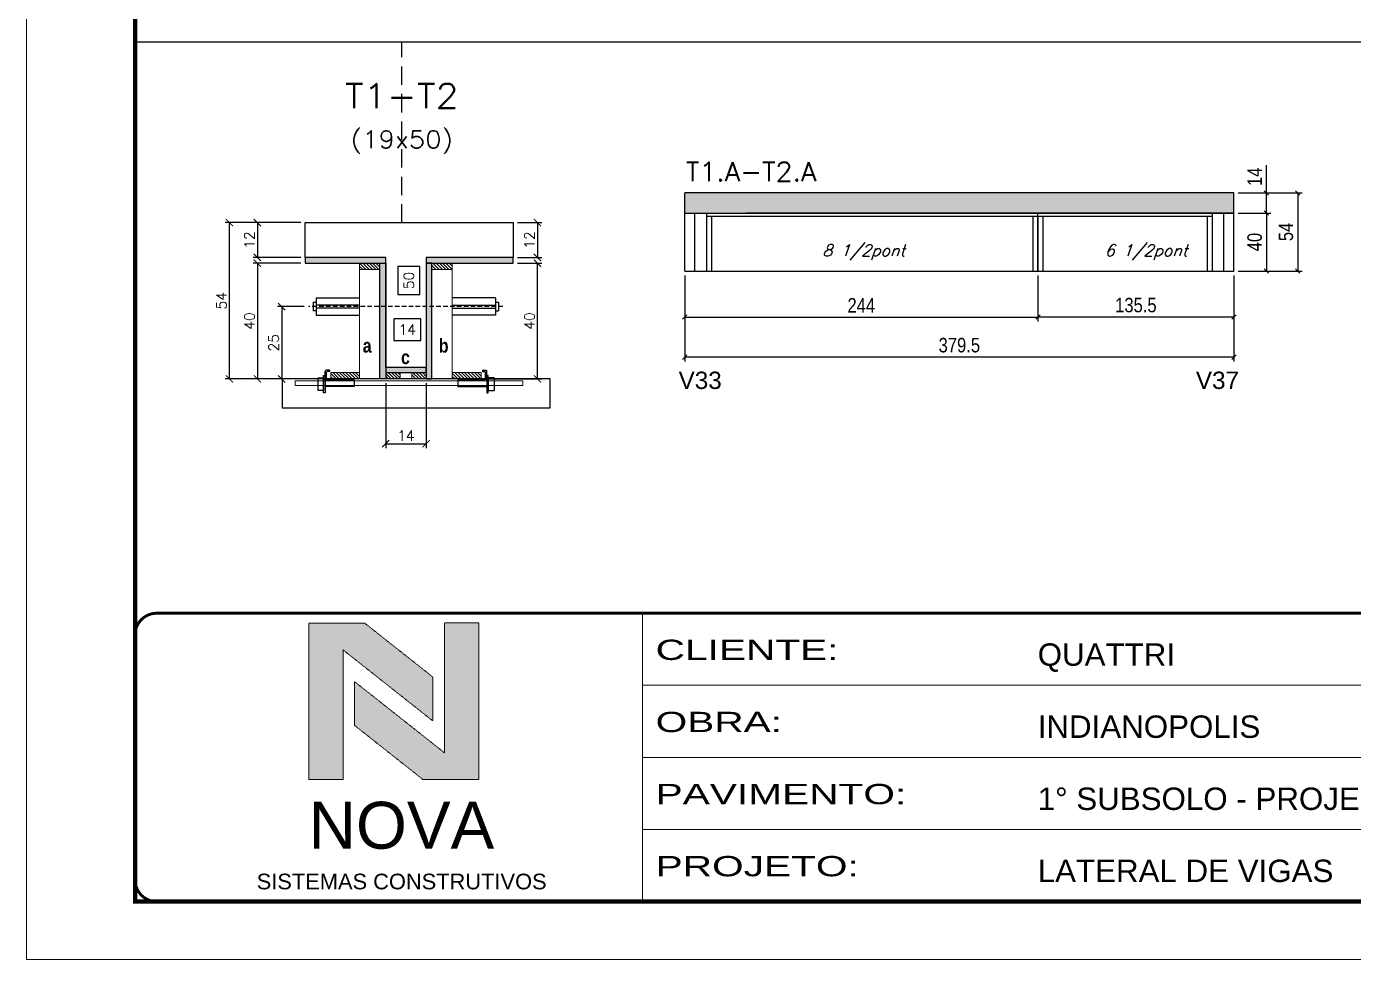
# Model space of a CAD drawing. Header units: millimetres. Extents: x 2921 to 9246, y 316 to 11751.
# Drawn here: x 7676 to 8593, y 4910 to 5555 of the extents above; entities that cross this region are included whole.
import ezdxf
from ezdxf.enums import TextEntityAlignment as Align

# ---------------------------------------------------------------- set-up
doc = ezdxf.new("R2010")
doc.units = ezdxf.units.MM
for name, pattern in [('CONTINUO', [0]), ('DASHED', [0.75, 0.5, -0.25]), ('HIDDEN', [9.525, 6.35, -3.175])]:
    doc.linetypes.add(name, pattern=pattern)
for name, color, linetype in [('1', 3, 'Continuous'), ('5', 5, 'Continuous'), ('8', 8, 'Continuous'), ('barrote', 251, 'Continuous'), ('COTA', 241, 'Continuous'), ('Cota Seção (2x)', 4, 'Continuous'), ('detalhes', 4, 'Continuous'), ('Hachura', 253, 'Continuous'), ('Painéis', 200, 'Continuous'), ('presilha', 1, 'Continuous'), ('SARR_2.2x7', 40, 'Continuous'), ('SARR_3.5x7', 81, 'Continuous'), ('TENSOR', 3, 'Continuous'), ('texto', 7, 'Continuous'), ('Texto de Titulo', 7, 'Continuous'), ('Texto Qtd Sarr', 242, 'Continuous')]:
    doc.layers.add(name, color=color, linetype=linetype)
for name, color, linetype, lineweight in [('CARIMBO-LEGENDA', 75, 'Continuous', 15), ('CONCRETO', 251, 'Continuous', 25), ('Folhas', 255, 'Continuous', 9), ('Madeira', 126, 'Continuous', 18), ('SARRAFO DE PRESSAO', 251, 'DASHED', 9), ('SCO-___-LAJ', 2, 'Continuous', 0), ('Texto Seção', 7, 'Continuous', 15)]:
    doc.layers.add(name, color=color, linetype=linetype, lineweight=lineweight)
doc.styles.add('arial', font='arial.ttf')
doc.styles.add('COTA TECNICA', font='techl___.ttf', dxfattribs={"height": 10})
doc.styles.add('COTA TECNICA-50', font='techl___.ttf', dxfattribs={"height": 10})
doc.styles.add('REGUA-120', font='ROMANS.shx', dxfattribs={"height": 15})
doc.styles.add('Romans', font='romans.shx')
doc.styles.get("Standard").update_dxf_attribs({"font": 'arial.ttf'})
doc.styles.add('TECNICA', font='techb___.ttf', dxfattribs={"height": 10})
doc.styles.add('Tecnologia', font='')
doc.styles.get('Tecnologia').set_extended_font_data('Forgotten Futurist')
doc.dimstyles.new('COTA PAINEL-50', dxfattribs={"dimtxt": 10, "dimasz": 3, "dimexe": 3, "dimexo": 3, "dimgap": 3, "dimtad": 1, "dimdec": 1, "dimzin": 12, "dimdsep": 46, "dimtxsty": 'COTA TECNICA-50', "dimblk1": 'OBLIQUE', "dimblk2": 'OBLIQUE', "dimsah": 1, "dimcen": 0.9, "dimclrd": 4, "dimclre": 4, "dimclrt": 240, "dimadec": 1, "dimazin": 3, "dimtfac": 1, "dimtdec": 1, "dimtmove": 0, "dimatfit": 3, "dimfxl": 1, "dimtolj": 1, "dimtzin": 12, "dimarcsym": 0})
doc.dimstyles.new('Cota Seção (2x)', dxfattribs={"dimtxt": 7, "dimasz": 5, "dimexe": 3, "dimexo": 3, "dimgap": 2, "dimtad": 3, "dimdec": 1, "dimlfac": 0.5, "dimzin": 12, "dimdsep": 46, "dimtxsty": 'Romans', "dimblk": 'ARCHTICK', "dimcen": 0, "dimclrd": 4, "dimclre": 4, "dimclrt": 1, "dimadec": 1, "dimazin": 3, "dimtfac": 1, "dimtdec": 1, "dimtmove": 0, "dimatfit": 3, "dimldrblk": 'OBLIQUE', "dimfxl": 1, "dimtolj": 1, "dimtzin": 12, "dimarcsym": 0})
doc.dimstyles.new('Cota Seção interna', dxfattribs={"dimtxt": 7, "dimasz": 6, "dimexe": 0.18, "dimexo": 2, "dimgap": -4, "dimtad": 3, "dimdec": 1, "dimlfac": 0.5, "dimzin": 12, "dimdsep": 46, "dimtxsty": 'Romans', "dimblk": 'ARCHTICK', "dimcen": 0.09, "dimse1": 1, "dimse2": 1, "dimsd1": 1, "dimsd2": 1, "dimclrd": 180, "dimclre": 5, "dimclrt": 1, "dimadec": 0, "dimazin": 3, "dimtfac": 1, "dimtdec": 1, "dimtofl": 0, "dimtmove": 0, "dimatfit": 3, "dimldrblk": 'ARCHTICK', "dimfxl": 1, "dimtolj": 1, "dimtzin": 0, "dimarcsym": 0})
doc.dimstyles.new('PAINEL', dxfattribs={"dimtxt": 10, "dimasz": 3, "dimexe": 3, "dimexo": 3, "dimgap": 3, "dimtad": 1, "dimdec": 1, "dimzin": 12, "dimdsep": 46, "dimtxsty": 'COTA TECNICA', "dimblk1": 'OBLIQUE', "dimblk2": 'OBLIQUE', "dimsah": 1, "dimcen": 0.9, "dimclrd": 4, "dimclre": 4, "dimclrt": 240, "dimadec": 1, "dimazin": 3, "dimtfac": 1, "dimtdec": 1, "dimtmove": 0, "dimatfit": 3, "dimfxl": 1, "dimtolj": 1, "dimtzin": 12, "dimarcsym": 0})
pattern_1 = [(315, (30870.9125, -2918.2971), (1.12253202, 1.12253202), [])]

# ---------------------------------------------------------------- blocks, each defined once
blk = doc.blocks.new('A$C64660E27')
at = {"layer": 'COTA', "true_color": 0x1a1a1a}
h = blk.add_hatch(color=250, dxfattribs=at)
h.dxf.hatch_style = 1
h.paths.add_polyline_path([(185.4, -11.6), (142.4, -11.6), (142.4, -131.6), (168.8, -131.6), (168.8, -32.2), (237.7, -86.7), (237.7, -53)])
at = {"layer": 'COTA'}
h = blk.add_hatch(color=20, dxfattribs=at)
h.dxf.hatch_style = 1
h.paths.add_polyline_path([(273, -11.4), (246.6, -11.4), (246.6, -111.1), (177.7, -56.6), (177.7, -90.2), (230, -131.6), (273, -131.6)])
for p, q in [((142.4, -131.6), (142.4, -11.6)), ((142.4, -11.6), (185.4, -11.6)), ((185.4, -11.6), (237.7, -53)), ((273, -11.4), (246.6, -11.4)), ((246.6, -111.1), (246.6, -11.4)), ((273, -11.4), (273, -131.6)), ((168.8, -32.2), (237.7, -86.7)), ((168.8, -131.6), (168.8, -32.2)), ((246.6, -111.1), (177.7, -56.6)), ((177.7, -90.2), (177.7, -56.6)), ((237.7, -86.7), (237.7, -53)), ((230, -131.6), (177.7, -90.2)), ((142.4, -131.6), (168.8, -131.6)), ((273, -131.6), (230, -131.6))]:
    blk.add_line(p, q)
at = {"layer": 'CARIMBO-LEGENDA', "color": 7, "linetype": 'Continuous', "ltscale": 100, "style": 'arial'}
blk.add_text('NOVA', height=36, dxfattribs=at).set_placement((142.4, -184.8))
at = {"layer": 'CARIMBO-LEGENDA', "color": 7, "linetype": 'Continuous', "style": 'arial'}
blk.add_text('SISTEMAS CONSTRUTIVOS', height=12, dxfattribs=at).set_placement((102.5, -216))
blk = doc.blocks.new('9999999999')
at = {"color": 30, "linetype": 'CONTINUO'}
for p, q in [((98564.56, 34230.21), (98564.56, 34429.45)), ((98564.56, 34379.64), (99583.98, 34379.64)), ((98564.56, 34329.83), (99487.98, 34329.83)), ((98564.56, 34280.02), (99487.98, 34280.02))]:
    blk.add_line(p, q, dxfattribs=at)
at = {"color": 30, "linetype": 'CONTINUO', "const_width": 2}
blk.add_lwpolyline([(99583.98, 34230.21), (99583.98, 34414.45, 0.414214), (99568.98, 34429.45), (98228.98, 34429.45, 0.414214), (98213.98, 34414.45), (98213.98, 34245.21, 0.414214), (98228.98, 34230.21), (99583.98, 34230.21)], format="xyb", dxfattribs=at)
at = {"layer": 'Folhas'}
blk.add_lwpolyline([(98138.98, 34190.21), (99623.98, 34190.21), (99623.98, 35240.21), (98138.98, 35240.21)], close=True, dxfattribs=at)
at = {"layer": 'Folhas', "color": 30, "const_width": 3}
blk.add_lwpolyline([(98213.98, 34230.21), (99583.98, 34230.21), (99583.98, 35200.21), (98213.98, 35200.21)], close=True, dxfattribs=at)
at = {"xscale": 0.9, "yscale": 0.9, "zscale": 0.9}
blk.add_blockref('A$C64660E27', (98205.77, 34433.07), dxfattribs=at)
at = {"color": 7, "linetype": 'Continuous', "ltscale": 5, "style": 'arial'}
for s, height, p in [('QUATTRI', 15.483, (98837.68, 34393.13)), ('INDIANOPOLIS', 15.4829, (98837.68, 34343.32)), ('1° SUBSOLO - PROJEÇÃO', 15.4829, (98837.68, 34293.51)), ('LATERAL DE VIGAS', 15.4829, (98837.68, 34243.7))]:
    blk.add_text(s, height=height, dxfattribs=at).set_placement(p)
at = {"layer": 'Folhas', "color": 7, "style": 'Tecnologia', "width": 1.5}
for s, p in [('CLIENTE:', (98573.65, 34397.17)), ('OBRA:', (98573.65, 34347.31)), ('PAVIMENTO:', (98573.65, 34297.5)), ('PROJETO:', (98573.65, 34247.69))]:
    blk.add_text(s, height=14, dxfattribs=at).set_placement(p)
blk = doc.blocks.new('titulo1')
at = {"layer": 'Defpoints', "color": 252, "linetype": 'HIDDEN', "ltscale": 2}
blk.add_line((0, 0), (0, 125), dxfattribs=at)
at = {"layer": 'Defpoints', "style": 'Romans', "oblique": 15}
blk.add_attdef('FOLHA', text='', height=10, dxfattribs=at).set_placement((0, 15.58), align=Align.MIDDLE_CENTER)
at = {"layer": 'Texto Qtd Sarr', "color": 3, "style": 'Romans', "oblique": 15}
for tag, height, p in [('TITULO', 17, (0, 71.45)), ('SEÇÃO', 12, (0, 41.55))]:
    blk.add_attdef(tag, text='', height=height, dxfattribs=at).set_placement(p, align=Align.MIDDLE_CENTER)
blk = doc.blocks.new('_ArchTick')
at = {"color": 0, "linetype": 'ByBlock', "const_width": 0.15}
blk.add_lwpolyline([(-0.5, -0.5), (0.5, 0.5)], dxfattribs=at)
blk = doc.blocks.new('*D156')
at = {"layer": 'COTA', "color": 4, "lineweight": -2, "transparency": 16777216}
for p, q in [((8015.29, 5419.35), (8032.16, 5419.35)), ((8029.16, 5419.35), (8029.16, 5395.35)), ((8015.29, 5395.35), (8032.16, 5395.35))]:
    blk.add_line(p, q, dxfattribs=at)
at = {"layer": 'Defpoints', "color": 0, "transparency": 16777216}
for p in [(8012.29, 5419.35), (8012.29, 5395.35), (8029.16, 5395.35)]:
    blk.add_point(p, dxfattribs=at)
at = {"layer": 'COTA', "color": 4, "lineweight": -2, "transparency": 16777216, "xscale": 5, "yscale": 5, "zscale": 5}
for p, rotation in [((8029.16, 5419.35), 90), ((8029.16, 5395.35), 270)]:
    blk.add_blockref('_ArchTick', p, dxfattribs=dict(at, rotation=rotation))
at = {"layer": 'COTA', "color": 1, "transparency": 16777216, "insert": (8023.66, 5407.35), "char_height": 7, "attachment_point": 5, "rotation": 90, "style": 'Romans'}
blk.add_mtext('\\A1;12', dxfattribs=at)
blk = doc.blocks.new('_Oblique')
at = {"layer": '1', "color": 0, "lineweight": -2}
blk.add_line((-0.5, -0.5), (0.5, 0.5), dxfattribs=at)
blk = doc.blocks.new('*D157')
at = {"layer": 'COTA', "color": 4, "lineweight": -2, "transparency": 16777216}
for p, q in [((7865.69, 5419.35), (7813.32, 5419.35)), ((7816.32, 5311.35), (7816.32, 5419.35)), ((7887.69, 5311.35), (7813.32, 5311.35))]:
    blk.add_line(p, q, dxfattribs=at)
at = {"layer": 'Defpoints', "color": 0, "transparency": 16777216}
for p in [(7816.32, 5419.35), (7868.69, 5419.35), (7890.69, 5311.35)]:
    blk.add_point(p, dxfattribs=at)
at = {"layer": 'COTA', "color": 4, "lineweight": -2, "transparency": 16777216, "xscale": 5, "yscale": 5, "zscale": 5}
for p, rotation in [((7816.32, 5419.35), 90), ((7816.32, 5311.35), 270)]:
    blk.add_blockref('_ArchTick', p, dxfattribs=dict(at, rotation=rotation))
at = {"layer": 'COTA', "color": 1, "transparency": 16777216, "insert": (7810.82, 5365.35), "char_height": 7, "attachment_point": 5, "rotation": 90, "style": 'Romans'}
blk.add_mtext('\\A1;54', dxfattribs=at)
blk = doc.blocks.new('*D158')
at = {"layer": 'COTA', "color": 4, "lineweight": -2, "transparency": 16777216}
for p, q in [((8015.29, 5391.35), (8032.16, 5391.35)), ((8029.16, 5311.35), (8029.16, 5391.35)), ((7988.89, 5311.35), (8032.16, 5311.35))]:
    blk.add_line(p, q, dxfattribs=at)
at = {"layer": 'Defpoints', "color": 0, "transparency": 16777216}
for p in [(8012.29, 5391.35), (8029.16, 5391.35), (7985.89, 5311.35)]:
    blk.add_point(p, dxfattribs=at)
at = {"layer": 'COTA', "color": 4, "lineweight": -2, "transparency": 16777216, "xscale": 5, "yscale": 5, "zscale": 5}
for p, rotation in [((8029.16, 5391.35), 90), ((8029.16, 5311.35), 270)]:
    blk.add_blockref('_ArchTick', p, dxfattribs=dict(at, rotation=rotation))
at = {"layer": 'COTA', "color": 1, "transparency": 16777216, "insert": (8023.66, 5351.35), "char_height": 7, "attachment_point": 5, "rotation": 90, "style": 'Romans'}
blk.add_mtext('\\A1;40', dxfattribs=at)
blk = doc.blocks.new('*D159')
at = {"layer": 'Cota Seção (2x)', "color": 180, "lineweight": -2, "transparency": 16777216}
for p, q in [((7947.79, 5389.01), (7932.79, 5389.01)), ((7932.79, 5389.01), (7932.79, 5369.68)), ((7947.79, 5369.68), (7947.79, 5389.01)), ((7932.79, 5369.68), (7947.79, 5369.68))]:
    blk.add_line(p, q, dxfattribs=at)
at = {"layer": 'Defpoints', "color": 0, "transparency": 16777216}
for p in [(7951.79, 5419.35), (7963.29, 5419.35), (7963.29, 5319.35)]:
    blk.add_point(p, dxfattribs=at)
at = {"layer": 'Cota Seção (2x)', "color": 1, "transparency": 16777216, "insert": (7940.29, 5379.35), "char_height": 7, "attachment_point": 5, "rotation": 90, "style": 'Romans'}
blk.add_mtext('\\A1;50', dxfattribs=at)
blk = doc.blocks.new('*D160')
at = {"layer": 'COTA', "color": 4, "lineweight": -2, "transparency": 16777216}
for p, q in [((7865.69, 5419.35), (7832.64, 5419.35)), ((7835.64, 5419.35), (7835.64, 5395.35)), ((7865.69, 5395.35), (7832.64, 5395.35))]:
    blk.add_line(p, q, dxfattribs=at)
at = {"layer": 'Defpoints', "color": 0, "transparency": 16777216}
for p in [(7868.69, 5419.35), (7835.64, 5395.35), (7868.69, 5395.35)]:
    blk.add_point(p, dxfattribs=at)
at = {"layer": 'COTA', "color": 4, "lineweight": -2, "transparency": 16777216, "xscale": 5, "yscale": 5, "zscale": 5}
for p, rotation in [((7835.64, 5419.35), 90), ((7835.64, 5395.35), 270)]:
    blk.add_blockref('_ArchTick', p, dxfattribs=dict(at, rotation=rotation))
at = {"layer": 'COTA', "color": 1, "transparency": 16777216, "insert": (7830.14, 5407.35), "char_height": 7, "attachment_point": 5, "rotation": 90, "style": 'Romans'}
blk.add_mtext('\\A1;12', dxfattribs=at)
blk = doc.blocks.new('*D161')
at = {"layer": 'COTA', "color": 4, "lineweight": -2, "transparency": 16777216}
for p, q in [((7865.69, 5391.35), (7832.64, 5391.35)), ((7835.64, 5391.35), (7835.64, 5311.35)), ((7887.69, 5311.35), (7832.64, 5311.35))]:
    blk.add_line(p, q, dxfattribs=at)
at = {"layer": 'Defpoints', "color": 0, "transparency": 16777216}
for p in [(7868.69, 5391.35), (7835.64, 5311.35), (7890.69, 5311.35)]:
    blk.add_point(p, dxfattribs=at)
at = {"layer": 'COTA', "color": 4, "lineweight": -2, "transparency": 16777216, "xscale": 5, "yscale": 5, "zscale": 5}
for p, rotation in [((7835.64, 5391.35), 90), ((7835.64, 5311.35), 270)]:
    blk.add_blockref('_ArchTick', p, dxfattribs=dict(at, rotation=rotation))
at = {"layer": 'COTA', "color": 1, "transparency": 16777216, "insert": (7830.14, 5351.35), "char_height": 7, "attachment_point": 5, "rotation": 90, "style": 'Romans'}
blk.add_mtext('\\A1;40', dxfattribs=at)
blk = doc.blocks.new('PRESILHA METÁLICA 1')
at = {"layer": 'presilha'}
for p, q in [((6, 15.5), (7.5, 15.5)), ((6, -2.5), (6, 15.5)), ((7.5, 10.6), (7.5, 19.9)), ((7.5, 15.5), (7.5, -2.5)), ((12, 21), (8.6, 21)), ((9, 11.6), (9, 18.9)), ((12, 19.5), (9.6, 19.5)), ((12, 21), (12, 19.5)), ((0, 13), (6, 13)), ((0, 13), (0, 0)), ((6, 0), (0, 0)), ((6, 13), (6, 0)), ((37.5, 4.1), (7.5, 4.1)), ((37.5, 11), (9.6, 11)), ((37.5, 11), (37.5, 4.1)), ((7.5, -2.5), (6, -2.5))]:
    blk.add_line(p, q, dxfattribs=at)
for centre, radius, start, end in [((8.6, 19.9), 1.14, 90, 180), ((9.6, 18.9), 0.57, 90, 180), ((9.6, 11.6), 0.57, 180, 270)]:
    blk.add_arc(centre, radius, start, end, dxfattribs=at)
blk = doc.blocks.new('*D162')
at = {"layer": 'COTA', "color": 4, "lineweight": -2, "transparency": 16777216}
for p, q in [((7924.29, 5308.35), (7924.29, 5263.62)), ((7952.29, 5308.35), (7952.29, 5263.62)), ((7924.29, 5266.62), (7952.29, 5266.62))]:
    blk.add_line(p, q, dxfattribs=at)
at = {"layer": 'Defpoints', "color": 0, "transparency": 16777216}
for p in [(7924.29, 5311.35), (7952.29, 5311.35), (7952.29, 5266.62)]:
    blk.add_point(p, dxfattribs=at)
at = {"layer": 'COTA', "color": 4, "lineweight": -2, "transparency": 16777216, "xscale": 5, "yscale": 5, "zscale": 5, "rotation": 180}
blk.add_blockref('_ArchTick', (7924.29, 5266.62), dxfattribs=at)
at = {"layer": 'COTA', "color": 4, "lineweight": -2, "transparency": 16777216, "xscale": 5, "yscale": 5, "zscale": 5}
blk.add_blockref('_ArchTick', (7952.29, 5266.62), dxfattribs=at)
at = {"layer": 'COTA', "color": 1, "transparency": 16777216, "insert": (7938.29, 5272.12), "char_height": 7, "attachment_point": 5, "style": 'Romans'}
blk.add_mtext('\\A1;14', dxfattribs=at)
blk = doc.blocks.new('*D908')
at = {"layer": 'COTA', "color": 4, "lineweight": -2, "transparency": 16777216}
for p, q in [((7867.99, 5361.32), (7849.43, 5361.32)), ((7852.43, 5361.32), (7852.43, 5311.35)), ((7867.99, 5311.35), (7849.43, 5311.35))]:
    blk.add_line(p, q, dxfattribs=at)
at = {"layer": 'Defpoints', "color": 0, "transparency": 16777216}
for p in [(7870.99, 5361.32), (7852.43, 5311.35), (7870.99, 5311.35)]:
    blk.add_point(p, dxfattribs=at)
at = {"layer": 'COTA', "color": 4, "lineweight": -2, "transparency": 16777216, "xscale": 5, "yscale": 5, "zscale": 5}
for p, rotation in [((7852.43, 5361.32), 90), ((7852.43, 5311.35), 270)]:
    blk.add_blockref('_ArchTick', p, dxfattribs=dict(at, rotation=rotation))
at = {"layer": 'COTA', "color": 1, "transparency": 16777216, "insert": (7846.93, 5336.33), "char_height": 7, "attachment_point": 5, "rotation": 90, "style": 'Romans'}
blk.add_mtext('\\A1;25', dxfattribs=at)
blk = doc.blocks.new('*D163')
at = {"layer": 'Cota Seção (2x)', "color": 180, "lineweight": -2, "transparency": 16777216}
for p, q in [((7948.56, 5352.93), (7929.89, 5352.93)), ((7929.89, 5352.93), (7929.89, 5337.93)), ((7948.56, 5337.93), (7948.56, 5352.93)), ((7929.89, 5337.93), (7948.56, 5337.93))]:
    blk.add_line(p, q, dxfattribs=at)
at = {"layer": 'Defpoints', "color": 0, "transparency": 16777216}
for p in [(7952.29, 5333.93), (7924.29, 5311.35), (7952.29, 5311.35)]:
    blk.add_point(p, dxfattribs=at)
at = {"layer": 'Cota Seção (2x)', "color": 1, "transparency": 16777216, "insert": (7939.23, 5345.43), "char_height": 7, "attachment_point": 5, "style": 'Romans'}
blk.add_mtext('\\A1;14', dxfattribs=at)
blk = doc.blocks.new('*D164')
at = {"layer": 'COTA', "color": 4, "linetype": 'ByBlock', "lineweight": -2, "transparency": 16777216}
for p, q in [((8130.93, 5382.93), (8130.93, 5351.11)), ((8374.93, 5382.93), (8374.93, 5351.11)), ((8130.93, 5354.11), (8374.93, 5354.11))]:
    blk.add_line(p, q, dxfattribs=at)
at = {"layer": 'Defpoints', "color": 0, "linetype": 'ByBlock', "transparency": 16777216}
for p in [(8130.93, 5385.93), (8374.93, 5385.93), (8374.93, 5354.11)]:
    blk.add_point(p, dxfattribs=at)
at = {"layer": 'COTA', "color": 4, "linetype": 'ByBlock', "lineweight": -2, "transparency": 16777216, "xscale": 3, "yscale": 3, "zscale": 3, "rotation": 180}
blk.add_blockref('_Oblique', (8130.93, 5354.11), dxfattribs=at)
at = {"layer": 'COTA', "color": 4, "linetype": 'ByBlock', "lineweight": -2, "transparency": 16777216, "xscale": 3, "yscale": 3, "zscale": 3}
blk.add_blockref('_Oblique', (8374.93, 5354.11), dxfattribs=at)
at = {"layer": 'COTA', "color": 240, "linetype": 'ByBlock', "transparency": 16777216, "insert": (8252.93, 5362.19), "char_height": 10, "width": 165.5951, "attachment_point": 5, "style": 'COTA TECNICA'}
blk.add_mtext('\\A1;244 ', dxfattribs=at)
blk = doc.blocks.new('*D165')
at = {"layer": 'COTA', "color": 4, "lineweight": -2, "transparency": 16777216}
for p, q in [((8374.93, 5382.93), (8374.93, 5351.11)), ((8510.43, 5382.93), (8510.43, 5351.11)), ((8510.43, 5354.11), (8374.93, 5354.11))]:
    blk.add_line(p, q, dxfattribs=at)
at = {"layer": 'Defpoints', "color": 0, "transparency": 16777216}
for p in [(8374.93, 5385.93), (8510.43, 5385.93), (8374.93, 5354.11)]:
    blk.add_point(p, dxfattribs=at)
at = {"layer": 'COTA', "color": 4, "lineweight": -2, "transparency": 16777216, "xscale": 3, "yscale": 3, "zscale": 3, "rotation": 180}
blk.add_blockref('_Oblique', (8374.93, 5354.11), dxfattribs=at)
at = {"layer": 'COTA', "color": 4, "lineweight": -2, "transparency": 16777216, "xscale": 3, "yscale": 3, "zscale": 3}
blk.add_blockref('_Oblique', (8510.43, 5354.11), dxfattribs=at)
at = {"layer": 'COTA', "color": 240, "transparency": 16777216, "insert": (8442.68, 5362.33), "char_height": 10, "attachment_point": 5, "style": 'COTA TECNICA'}
blk.add_mtext('\\A1;135.5', dxfattribs=at)
blk = doc.blocks.new('*D166')
at = {"layer": 'Defpoints', "color": 0, "transparency": 16777216}
for p in [(8510.43, 5385.93), (8130.93, 5354.11), (8130.93, 5326.39)]:
    blk.add_point(p, dxfattribs=at)
at = {"layer": 'Painéis', "color": 4, "lineweight": -2, "transparency": 16777216}
for p, q in [((8510.43, 5382.93), (8510.43, 5323.39)), ((8130.93, 5351.11), (8130.93, 5323.39)), ((8510.43, 5326.39), (8130.93, 5326.39))]:
    blk.add_line(p, q, dxfattribs=at)
at = {"layer": 'Painéis', "color": 4, "lineweight": -2, "transparency": 16777216, "xscale": 3, "yscale": 3, "zscale": 3, "rotation": 180}
blk.add_blockref('_Oblique', (8130.93, 5326.39), dxfattribs=at)
at = {"layer": 'Painéis', "color": 4, "lineweight": -2, "transparency": 16777216, "xscale": 3, "yscale": 3, "zscale": 3}
blk.add_blockref('_Oblique', (8510.43, 5326.39), dxfattribs=at)
at = {"layer": 'Painéis', "color": 240, "lineweight": 5, "transparency": 16777216, "insert": (8320.68, 5334.64), "char_height": 10, "attachment_point": 5, "style": 'COTA TECNICA'}
blk.add_mtext('\\A1;379.5', dxfattribs=at)
blk = doc.blocks.new('*D167')
at = {"layer": 'COTA', "color": 4, "lineweight": -2, "transparency": 16777216}
for p, q in [((8513.43, 5425.93), (8535.86, 5425.93)), ((8532.86, 5425.93), (8532.86, 5385.93)), ((8513.43, 5385.93), (8535.86, 5385.93))]:
    blk.add_line(p, q, dxfattribs=at)
at = {"layer": 'Defpoints', "color": 0, "transparency": 16777216}
for p in [(8510.43, 5425.93), (8510.43, 5385.93), (8532.86, 5385.93)]:
    blk.add_point(p, dxfattribs=at)
at = {"layer": 'COTA', "color": 4, "lineweight": -2, "transparency": 16777216, "xscale": 3, "yscale": 3, "zscale": 3}
for p, rotation in [((8532.86, 5425.93), 90), ((8532.86, 5385.93), 270)]:
    blk.add_blockref('_Oblique', p, dxfattribs=dict(at, rotation=rotation))
at = {"layer": 'COTA', "color": 240, "transparency": 16777216, "insert": (8524.76, 5405.93), "char_height": 10, "attachment_point": 5, "rotation": 90, "style": 'COTA TECNICA-50'}
blk.add_mtext('\\A1;40', dxfattribs=at)
blk = doc.blocks.new('*D168')
at = {"layer": 'COTA', "color": 4, "lineweight": -2, "transparency": 16777216}
for p, q in [((8532.86, 5439.93), (8532.86, 5459.04)), ((8513.43, 5439.93), (8535.86, 5439.93)), ((8532.86, 5425.93), (8532.86, 5439.93)), ((8513.43, 5425.93), (8535.86, 5425.93))]:
    blk.add_line(p, q, dxfattribs=at)
at = {"layer": 'Defpoints', "color": 0, "transparency": 16777216}
for p in [(8510.43, 5439.93), (8532.86, 5439.93), (8510.43, 5425.93)]:
    blk.add_point(p, dxfattribs=at)
at = {"layer": 'COTA', "color": 4, "lineweight": -2, "transparency": 16777216, "xscale": 3, "yscale": 3, "zscale": 3}
for p, rotation in [((8532.86, 5439.93), 90), ((8532.86, 5425.93), 270)]:
    blk.add_blockref('_Oblique', p, dxfattribs=dict(at, rotation=rotation))
at = {"layer": 'COTA', "color": 240, "transparency": 16777216, "insert": (8524.79, 5450.99), "char_height": 10, "attachment_point": 5, "rotation": 90, "style": 'COTA TECNICA-50'}
blk.add_mtext('\\A1;14', dxfattribs=at)
blk = doc.blocks.new('*D169')
at = {"layer": 'COTA', "color": 4, "lineweight": -2, "transparency": 16777216}
for p, q in [((8513.43, 5439.93), (8557.48, 5439.93)), ((8554.48, 5439.93), (8554.48, 5385.93)), ((8513.43, 5385.93), (8557.48, 5385.93))]:
    blk.add_line(p, q, dxfattribs=at)
at = {"layer": 'Defpoints', "color": 0, "transparency": 16777216}
for p in [(8510.43, 5439.93), (8510.43, 5385.93), (8554.48, 5385.93)]:
    blk.add_point(p, dxfattribs=at)
at = {"layer": 'COTA', "color": 4, "lineweight": -2, "transparency": 16777216, "xscale": 3, "yscale": 3, "zscale": 3}
for p, rotation in [((8554.48, 5439.93), 90), ((8554.48, 5385.93), 270)]:
    blk.add_blockref('_Oblique', p, dxfattribs=dict(at, rotation=rotation))
at = {"layer": 'COTA', "color": 240, "transparency": 16777216, "insert": (8546.37, 5412.93), "char_height": 10, "attachment_point": 5, "rotation": 90, "style": 'COTA TECNICA-50'}
blk.add_mtext('\\A1;54', dxfattribs=at)

msp = doc.modelspace()

# ---------------------------------------------------------------- hatches: boundary and pattern name
at = {"layer": 'COTA', "linetype": 'ByBlock'}
h = msp.add_hatch(dxfattribs=at)
h.set_pattern_fill('AR-CONC', color=256, scale=0.03)
h.set_pattern_definition([(50, (5997.2137, -11115.901), (5.4655401, -0.4781726), [0.5715, -6.2865]), (355, (5997.2137, -11115.901), (-1.0573026, 5.7317054), [0.4572, -5.0292175]), (100.451445, (5997.669, -11115.941), (4.4082374, 5.2535326), [0.4857003, -5.3427073]), (46.1842, (5997.2137, -11114.377), (8.1323712, -1.2612698), [0.85725, -9.42975]), (96.63556, (5997.891, -11114.482), (7.122124, 7.4227837), [0.7285507, -8.0140682]), (351.18415, (5997.214, -11114.377), (7.122124, 7.4227837), [0.685799, -7.543792]), (21, (5997.9757, -11114.758), (4.5484317, -3.067956), [0.5715, -6.2865]), (326, (5997.9757, -11114.758), (1.8540609, 5.525639), [0.4572, -5.0292]), (71.451445, (5998.3547, -11115.014), (6.4024926, 2.457683), [0.4857003, -5.3426981]), (37.5, (5997.2137, -11115.9011), (0.0926581, 2.53665117), [0, -4.96824, 0, -5.1054, 0, -5.04825]), (7.5, (5997.2137, -11115.901), (2.00458988, 3.00541724), [0, -2.91084, 0, -4.85394, 0, -1.92405]), (327.5, (5995.5144, -11115.9011), (4.06771786, -0.17186232), [0, -1.905, 0, -5.9436, 0, -7.8867]), (317.5, (5994.7524, -11115.901), (4.44387544, 0.7627947), [0, -2.4765, 0, -3.94716, 0, -5.6007])])
h.paths.add_polyline_path([(8130.93, 5439.93), (8130.93, 5425.93), (8510.43, 5425.93), (8510.43, 5439.93)])
at = {"layer": 'Hachura'}
h = msp.add_hatch(color=256, dxfattribs=at)
h.dxf.hatch_style = 1
h.paths.add_polyline_path([(7924.29, 5391.35), (7924.29, 5395.35), (7868.69, 5395.35), (7868.69, 5391.35)])
h = msp.add_hatch(dxfattribs=at)
h.set_pattern_fill('ANSI31', color=256, scale=0.5, angle=270, style=0)
h.set_pattern_definition([(315, (30880.9125, -2916.2971), (1.12253202, 1.12253202), [])])
h.paths.add_polyline_path([(7920.29, 5386.95), (7920.29, 5391.35), (7906.29, 5391.35), (7906.29, 5386.95)])
h = msp.add_hatch(color=256, dxfattribs=at)
h.dxf.hatch_style = 1
h.paths.add_polyline_path([(7924.29, 5395.35), (7920.29, 5395.35), (7920.29, 5311.35), (7924.29, 5311.35)])
h = msp.add_hatch(color=256, dxfattribs=at)
h.dxf.hatch_style = 1
h.paths.add_polyline_path([(7956.29, 5395.35), (7952.29, 5395.35), (7952.29, 5311.35), (7956.29, 5311.35)])
h = msp.add_hatch(color=256, dxfattribs=at)
h.dxf.hatch_style = 1
h.paths.add_polyline_path([(8012.29, 5391.35), (8012.29, 5395.35), (7952.29, 5395.35), (7952.29, 5391.35)])
h = msp.add_hatch(dxfattribs=at)
h.set_pattern_fill('ANSI31', color=256, scale=0.5, angle=270, style=0)
h.set_pattern_definition([(315, (30870.9125, -2916.2971), (1.12253202, 1.12253202), [])])
h.paths.add_polyline_path([(7956.29, 5386.95), (7956.29, 5391.35), (7970.29, 5391.35), (7970.29, 5386.95)])
h = msp.add_hatch(color=256, dxfattribs=at)
h.dxf.hatch_style = 1
h.paths.add_polyline_path([(7952.29, 5315.75), (7952.29, 5319.35), (7924.29, 5319.35), (7924.29, 5315.75)])
h = msp.add_hatch(dxfattribs=at)
h.set_pattern_fill('ANSI31', color=256, scale=0.5, angle=270, style=0)
h.set_pattern_definition([(315, (30880.9125, -2918.2971), (1.12253202, 1.12253202), [])])
h.paths.add_polyline_path([(7886.29, 5311.35), (7886.29, 5315.75), (7906.29, 5315.75), (7906.29, 5311.35)])
h = msp.add_hatch(dxfattribs=at)
h.set_pattern_fill('ANSI31', color=256, scale=0.5, angle=270, style=0)
h.set_pattern_definition([(315, (30880.9125, -2918.2971), (1.12253202, 1.12253202), [])])
h.paths.add_polyline_path([(7924.29, 5311.35), (7924.29, 5315.75), (7934.29, 5315.75), (7934.29, 5311.35)])
h = msp.add_hatch(dxfattribs=at)
h.set_pattern_fill('ANSI31', color=256, scale=0.5, angle=270, style=0)
h.set_pattern_definition(pattern_1)
h.paths.add_polyline_path([(7952.29, 5311.35), (7952.29, 5315.75), (7942.29, 5315.75), (7942.29, 5311.35)])
h = msp.add_hatch(dxfattribs=at)
h.set_pattern_fill('ANSI31', color=256, scale=0.5, angle=270, style=0)
h.set_pattern_definition(pattern_1)
h.paths.add_polyline_path([(7990.29, 5311.35), (7990.29, 5315.75), (7970.29, 5315.75), (7970.29, 5311.35)])

# ---------------------------------------------------------------- linework, layer by layer
at = {"ltscale": 3}
for p, q in [((7874.29, 5364.32), (7874.29, 5358.32)), ((7874.29, 5364.32), (7876.29, 5364.32)), ((7876.29, 5367.32), (7876.29, 5355.32)), ((7876.29, 5367.32), (7906.29, 5367.32)), ((8000.29, 5367.32), (7970.29, 5367.32)), ((8000.29, 5367.32), (8000.29, 5355.32)), ((8000.29, 5364.32), (8002.29, 5364.32)), ((8002.29, 5364.32), (8002.29, 5358.32)), ((7876.29, 5358.32), (7874.29, 5358.32)), ((7906.29, 5362.32), (7876.29, 5362.32)), ((7906.29, 5360.32), (7876.29, 5360.32)), ((7876.29, 5355.32), (7906.29, 5355.32)), ((7970.29, 5362.32), (8000.29, 5362.32)), ((7970.29, 5360.32), (8000.29, 5360.32)), ((8000.29, 5355.32), (7970.29, 5355.32)), ((8000.29, 5358.32), (8002.29, 5358.32))]:
    msp.add_line(p, q, dxfattribs=at)
at = {"layer": '8', "linetype": 'ByBlock'}
msp.add_line((7751.13, 5544.35), (9121.13, 5544.35), dxfattribs=at)
at = {"layer": 'barrote'}
msp.add_lwpolyline([(7852.84, 5291.35), (8038.02, 5291.35), (8038.02, 5311.35), (7852.84, 5311.35)], close=True, dxfattribs=at)
at = {"layer": 'CONCRETO'}
msp.add_lwpolyline([(7868.69, 5395.35), (7868.69, 5419.35), (8012.29, 5419.35), (8012.29, 5395.35), (7952.29, 5395.35), (7952.29, 5319.35), (7924.29, 5319.35), (7924.29, 5395.35)], close=True, dxfattribs=at)
at = {"layer": 'COTA', "linetype": 'ByBlock'}
for p, q in [((8510.43, 5439.93), (8130.93, 5439.93)), ((8130.93, 5425.93), (8130.93, 5439.93)), ((8510.43, 5425.93), (8510.43, 5439.93))]:
    msp.add_line(p, q, dxfattribs=at)
at = {"layer": 'Madeira'}
for points in [[(7920.29, 5386.95), (7920.29, 5391.35), (7906.29, 5391.35), (7906.29, 5386.95)], [(7920.29, 5391.35), (7906.29, 5391.35), (7906.29, 5311.35), (7920.29, 5311.35)], [(7956.29, 5386.95), (7956.29, 5391.35), (7970.29, 5391.35), (7970.29, 5386.95)], [(7956.29, 5391.35), (7970.29, 5391.35), (7970.29, 5311.35), (7956.29, 5311.35)], [(7886.29, 5311.35), (7886.29, 5315.75), (7906.29, 5315.75), (7906.29, 5311.35)], [(7924.29, 5311.35), (7924.29, 5315.75), (7934.29, 5315.75), (7934.29, 5311.35)], [(7952.29, 5311.35), (7952.29, 5315.75), (7942.29, 5315.75), (7942.29, 5311.35)], [(7990.29, 5311.35), (7990.29, 5315.75), (7970.29, 5315.75), (7970.29, 5311.35)]]:
    msp.add_lwpolyline(points, close=True, dxfattribs=at)
at = {"layer": 'Painéis', "linetype": 'ByBlock'}
for p, q in [((8130.93, 5425.93), (8510.43, 5425.93)), ((8130.93, 5385.93), (8130.93, 5425.93)), ((8510.43, 5425.93), (8173.43, 5425.93)), ((8374.93, 5385.93), (8374.93, 5425.93)), ((8130.93, 5385.93), (8510.43, 5385.93))]:
    msp.add_line(p, q, dxfattribs=at)
at = {"layer": 'Painéis'}
msp.add_line((8510.43, 5385.93), (8510.43, 5425.93), dxfattribs=at)
for points in [[(7924.29, 5391.35), (7924.29, 5395.35), (7868.69, 5395.35), (7868.69, 5391.35)], [(7920.29, 5391.35), (7924.29, 5391.35), (7924.29, 5311.35), (7920.29, 5311.35)], [(8012.29, 5391.35), (8012.29, 5395.35), (7952.29, 5395.35), (7952.29, 5391.35)], [(7956.29, 5391.35), (7952.29, 5391.35), (7952.29, 5311.35), (7956.29, 5311.35)], [(7952.29, 5315.75), (7952.29, 5319.35), (7924.29, 5319.35), (7924.29, 5315.75)]]:
    msp.add_lwpolyline(points, close=True, dxfattribs=at)
at = {"layer": 'SARR_2.2x7', "linetype": 'Continuous'}
for p, q in [((8137.93, 5385.93), (8137.93, 5425.93)), ((8145.93, 5423.73), (8374.93, 5423.73)), ((8374.93, 5423.73), (8495.43, 5423.73)), ((8503.43, 5385.93), (8503.43, 5425.93))]:
    msp.add_line(p, q, dxfattribs=at)
at = {"layer": 'SARR_3.5x7'}
for p, q in [((8145.93, 5425.93), (8145.93, 5385.93)), ((8149.43, 5423.73), (8149.43, 5385.93)), ((8371.43, 5423.73), (8371.43, 5385.93)), ((8374.93, 5423.73), (8374.93, 5385.93)), ((8378.43, 5423.73), (8378.43, 5385.93)), ((8491.93, 5423.73), (8491.93, 5385.93)), ((8495.43, 5425.93), (8495.43, 5385.93)), ((8145.93, 5385.93), (8149.43, 5385.93)), ((8371.43, 5385.93), (8374.93, 5385.93)), ((8374.93, 5385.93), (8378.43, 5385.93))]:
    msp.add_line(p, q, dxfattribs=at)
at = {"layer": 'SCO-___-LAJ', "color": 1}
msp.add_lwpolyline([(7861.84, 5310.01), (8019.15, 5310.01), (8019.15, 5306.81), (7861.84, 5306.81)], close=True, dxfattribs=at)
at = {"layer": 'TENSOR', "linetype": 'HIDDEN', "ltscale": 0.5}
msp.add_line((8005.29, 5361.32), (7870.99, 5361.32), dxfattribs=at)

# ---------------------------------------------------------------- block references
at = {"layer": 'presilha', "yscale": 0.6666666666666666, "zscale": 0.6666666666666666}
for p, xscale in [((7877.42, 5303.38), 0.6666666666666666), ((7999.16, 5303.38), -0.6666666666666666)]:
    msp.add_blockref('PRESILHA METÁLICA 1', p, dxfattribs=dict(at, xscale=xscale))
at = {"layer": 'SARRAFO DE PRESSAO', "color": 6, "linetype": 'ByBlock'}
msp.add_blockref('9999999999', (-90462.85, -29279.98), dxfattribs=at)
at = {"layer": 'Texto Seção'}
ref = msp.add_blockref('titulo1', (7935.49, 5419.35), dxfattribs=at)
ref.add_attrib('TITULO', 'T1-T2', dxfattribs={"layer": 'Texto de Titulo', "color": 7, "height": 17, "style": 'Romans', "width": 1.1}).set_placement((7935.49, 5506.85), align=Align.MIDDLE_CENTER)
ref.add_attrib('SEÇÃO', '(19x50)', dxfattribs={"layer": 'Texto de Titulo', "color": 7, "height": 12, "style": 'Romans', "width": 1.1}).set_placement((7935.49, 5476.85), align=Align.MIDDLE_CENTER)

# ---------------------------------------------------------------- texts
at = {"layer": '5', "linetype": 'Continuous'}
for s, p in [('V33', (8126.7, 5304.42)), ('V37', (8484.14, 5304.42))]:
    msp.add_text(s, height=12, rotation=0.00004, dxfattribs=at).set_placement(p)
at = {"layer": 'detalhes', "style": 'TECNICA'}
for s, p in [('a', (7908.46, 5329.55)), ('b', (7961.01, 5329.54)), ('c', (7934.89, 5321.58))]:
    msp.add_text(s, height=9.6, dxfattribs=at).set_placement(p)
at = {"layer": 'texto', "color": 2, "char_height": 8, "attachment_point": 5, "style": 'Romans'}
for s, insert in [('{\\Q19;\\C256;8 1/2pont}', (8254.61, 5398.84)), ('{\\Q19;\\C256;6 1/2pont}', (8449.72, 5398.84))]:
    msp.add_mtext(s, dxfattribs=dict(at, insert=insert))
at = {"layer": 'Texto Seção', "style": 'REGUA-120', "width": 1.05}
msp.add_text('T1.A-T2.A', height=13, dxfattribs=at).set_placement((8131.72, 5448.11))

# ---------------------------------------------------------------- dimensions: what is measured, and where the dimension line sits
at = {"layer": 'COTA'}
for base, p1, p2, dimstyle, picture, middle in [((8532.86, 5439.93), (8510.43, 5425.93), (8510.43, 5439.93), 'COTA PAINEL-50', '*D168', (8524.79, 5450.99)), ((8554.48, 5385.93), (8510.43, 5439.93), (8510.43, 5385.93), 'COTA PAINEL-50', '*D169', (8546.37, 5412.93)), ((7816.32, 5419.35), (7890.69, 5311.35), (7868.69, 5419.35), 'Cota Seção (2x)', '*D157', (7810.82, 5365.35)), ((7835.64, 5395.35), (7868.69, 5419.35), (7868.69, 5395.35), 'Cota Seção (2x)', '*D160', (7830.14, 5407.35)), ((8029.16, 5395.35), (8012.29, 5419.35), (8012.29, 5395.35), 'Cota Seção (2x)', '*D156', (8023.66, 5407.35)), ((8532.86, 5385.93), (8510.43, 5425.93), (8510.43, 5385.93), 'COTA PAINEL-50', '*D167', (8524.76, 5405.93)), ((7835.64, 5311.35), (7868.69, 5391.35), (7890.69, 5311.35), 'Cota Seção (2x)', '*D161', (7830.14, 5351.35)), ((8029.16, 5391.35), (7985.89, 5311.35), (8012.29, 5391.35), 'Cota Seção (2x)', '*D158', (8023.66, 5351.35)), ((7852.43, 5311.35), (7870.99, 5361.32), (7870.99, 5311.35), 'Cota Seção (2x)', '*D908', (7846.93, 5336.33))]:
    dim = msp.add_linear_dim(base=base, p1=p1, p2=p2, angle=90, dimstyle=dimstyle, dxfattribs=at)
    dim.commit()
    dim.dimension.update_dxf_attribs({"geometry": picture, "text_midpoint": middle})
at = {"layer": 'COTA', "linetype": 'ByBlock'}
dim = msp.add_linear_dim(base=(8374.93, 5354.11), p1=(8130.93, 5385.93), p2=(8374.93, 5385.93), text='<> ', dimstyle='PAINEL', dxfattribs=at)
dim.commit()
dim.dimension.update_dxf_attribs({"geometry": '*D164', "text_midpoint": (8252.93, 5354.11), "dimtype": 160})
at = {"layer": 'COTA'}
for base, p1, p2, dimstyle, picture, middle in [((8374.93, 5354.11), (8510.43, 5385.93), (8374.93, 5385.93), 'PAINEL', '*D165', (8442.68, 5362.33)), ((7952.29, 5266.62), (7924.29, 5311.35), (7952.29, 5311.35), 'Cota Seção (2x)', '*D162', (7938.29, 5272.12))]:
    dim = msp.add_linear_dim(base=base, p1=p1, p2=p2, dimstyle=dimstyle, dxfattribs=at)
    dim.commit()
    dim.dimension.update_dxf_attribs({"geometry": picture, "text_midpoint": middle})
at = {"layer": 'Cota Seção (2x)'}
dim = msp.add_linear_dim(base=(7951.79, 5419.35), p1=(7963.29, 5319.35), p2=(7963.29, 5419.35), angle=90, dimstyle='Cota Seção interna', dxfattribs=at)
dim.commit()
dim.dimension.update_dxf_attribs({"geometry": '*D159', "text_midpoint": (7951.79, 5379.35), "dimtype": 160})
dim = msp.add_linear_dim(base=(7952.29, 5333.93), p1=(7924.29, 5311.35), p2=(7952.29, 5311.35), dimstyle='Cota Seção interna', dxfattribs=at)
dim.commit()
dim.dimension.update_dxf_attribs({"geometry": '*D163', "text_midpoint": (7939.23, 5333.93), "dimtype": 160})
at = {"layer": 'Painéis', "lineweight": 5}
dim = msp.add_linear_dim(base=(8130.93, 5326.39), p1=(8510.43, 5385.93), p2=(8130.93, 5354.11), angle=180, dimstyle='PAINEL', dxfattribs=at)
dim.commit()
dim.dimension.update_dxf_attribs({"geometry": '*D166', "text_midpoint": (8320.68, 5334.64)})

doc.saveas('drawing.dxf')
